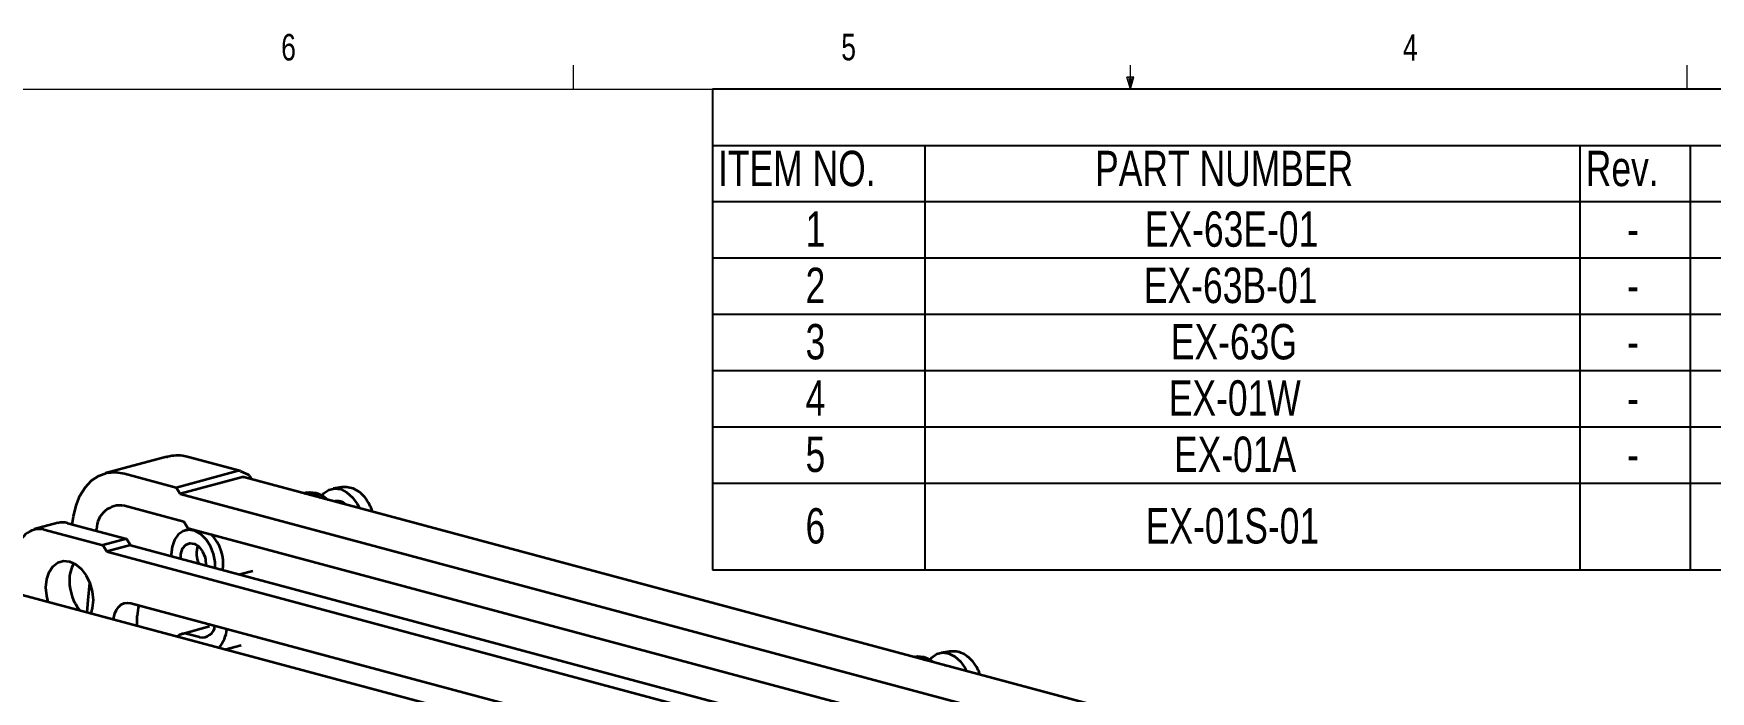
# Model space of a CAD drawing. Header units: inches. Extents: x 0.4 to 16.6, y 0.2 to 10.8.
# Drawn here: x 4.62 to 10.55, y 8.51 to 10.84 of the extents above; entities that cross this region are included whole.
import ezdxf

# ---------------------------------------------------------------- set-up
doc = ezdxf.new("R2010")
doc.units = ezdxf.units.IN
doc.header["$MEASUREMENT"] = 0
doc.layers.add('SLD-0', color=7, linetype='Continuous')
doc.styles.add('SLDTEXTSTYLE1', font='TXT', dxfattribs={"width": 0.75})

# ---------------------------------------------------------------- blocks, each defined once
blk = doc.blocks.new('SW_TABLEANNOTATION_1')
at = {"layer": 'SLD-0', "color": 0}
for p, q in [((0, 0), (0, -1.6993)), ((9.3529, 0), (0, 0)), ((0, -0.199), (9.3529, -0.199)), ((0.751, -0.199), (0.751, -0.3979)), ((3.0667, -0.199), (3.0667, -0.3979)), ((3.4565, -0.199), (3.4565, -0.3979)), ((0, -0.3979), (9.3529, -0.3979)), ((0.751, -0.3979), (0.751, -1.6993)), ((3.0667, -0.3979), (3.0667, -1.6993)), ((3.4565, -0.3979), (3.4565, -1.6993)), ((0, -0.5969), (9.3529, -0.5969)), ((0, -0.7959), (9.3529, -0.7959)), ((0, -0.9948), (9.3529, -0.9948)), ((0, -1.1938), (9.3529, -1.1938)), ((0, -1.3928), (9.3529, -1.3928)), ((0, -1.6993), (9.3529, -1.6993))]:
    blk.add_line(p, q, dxfattribs=at)
at = {"layer": 'SLD-0', "color": 0, "char_height": 0.125, "attachment_point": 1, "style": 'SLDTEXTSTYLE1'}
for s, insert in [('ITEM NO.', (0.0197, -0.2181)), ('PART NUMBER', (1.3528, -0.2181)), ('Rev.', (3.0875, -0.2181)), ('1', (0.3293, -0.4323)), ('EX-63E-01', (1.5285, -0.4323)), ('-', (3.2339, -0.4323)), ('2', (0.3293, -0.6313)), ('EX-63B-01', (1.5254, -0.6313)), ('-', (3.2339, -0.6313)), ('3', (0.3293, -0.8303)), ('EX-63G', (1.6206, -0.8303)), ('-', (3.2339, -0.8303)), ('4', (0.3293, -1.0292)), ('EX-01W', (1.6133, -1.0292)), ('-', (3.2339, -1.0292)), ('5', (0.3293, -1.2282)), ('EX-01A', (1.6317, -1.2282)), ('-', (3.2339, -1.2282)), ('6', (0.3293, -1.4809)), ('EX-01S-01', (1.5318, -1.4809))]:
    blk.add_mtext(s, dxfattribs=dict(at, insert=insert))

msp = doc.modelspace()

# ---------------------------------------------------------------- linework, layer by layer
at = {"color": 7, "linetype": 'Continuous', "lineweight": 18}
for p, q in [((6.5323, 10.6421), (6.5323, 10.7269)), ((8.501, 10.6421), (8.4878, 10.684)), ((8.5136, 10.684), (8.4878, 10.684)), ((8.494, 10.684), (8.501, 10.6421)), ((8.501, 10.6421), (8.501, 10.7269)), ((8.501, 10.6421), (8.5136, 10.684)), ((8.5059, 10.684), (8.501, 10.6421)), ((10.4698, 10.6421), (10.4698, 10.7269)), ((0.6263, 10.6421), (16.3763, 10.6421))]:
    msp.add_line(p, q, dxfattribs=at)
at = {"color": 7, "linetype": 'Continuous', "lineweight": 35}
for p, q in [((5.0936, 9.3422), (4.8774, 9.2843)), ((5.0936, 9.3422), (5.0966, 9.343)), ((5.3531, 9.2929), (5.171, 9.3417)), ((4.9447, 9.2836), (5.1276, 9.2346)), ((5.1276, 9.2346), (5.3438, 9.2925)), ((5.3577, 9.2698), (5.1415, 9.2119)), ((5.355, 9.2922), (5.3823, 9.2799)), ((9.4435, 8.178), (5.3671, 9.2702)), ((5.3951, 9.2626), (5.3873, 9.2754)), ((5.1415, 9.2119), (5.1276, 9.2346)), ((5.1415, 9.2119), (9.2436, 8.113)), ((5.589, 9.2159), (5.5793, 9.2133)), ((5.7125, 9.2347), (5.6825, 9.2304)), ((4.7604, 9.1039), (4.7646, 9.1314)), ((4.9447, 9.1699), (5.155, 9.1135)), ((5.7679, 9.1758), (5.7755, 9.1607)), ((4.7089, 9.1087), (4.6254, 9.0864)), ((4.6601, 9.086), (4.8681, 9.0303)), ((4.7436, 9.1084), (4.9516, 9.0527)), ((4.8456, 9.0811), (4.8465, 9.0868)), ((5.155, 9.1135), (5.169, 9.0908)), ((5.1796, 9.088), (5.1597, 9.0826)), ((5.169, 9.0908), (9.2162, 8.0065)), ((4.9516, 9.0527), (4.8681, 9.0303)), ((4.8681, 9.0303), (4.882, 9.0076)), ((4.9656, 9.03), (4.882, 9.0076)), ((4.9516, 9.0527), (4.9656, 9.03)), ((4.9656, 9.03), (8.9959, 7.9502)), ((4.882, 9.0076), (8.9339, 7.922)), ((5.1102, 8.997), (5.1103, 8.9912)), ((5.2276, 8.9939), (5.2312, 8.9805)), ((5.2327, 8.9642), (5.2325, 8.9584)), ((5.399, 8.9389), (5.3522, 8.9264)), ((8.5444, 7.7927), (4.4628, 8.8862)), ((4.9677, 8.8253), (6.7236, 8.3549)), ((4.99, 8.7449), (4.99, 8.7807)), ((5.2457, 8.7425), (5.1483, 8.7164)), ((5.2106, 8.7049), (5.1687, 8.7162)), ((5.2996, 8.662), (5.3576, 8.6775)), ((7.7382, 8.6357), (7.7366, 8.6353)), ((7.8617, 8.6545), (7.8316, 8.6502)), ((7.9171, 8.5956), (7.9224, 8.5856))]:
    msp.add_line(p, q, dxfattribs=at)
at = {"color": 7, "linetype": 'Continuous', "lineweight": 35, "flags": 128}
for points in [[(4.7646, 9.1314), (4.7735, 9.1701), (4.7874, 9.2048), (4.8059, 9.2345), (4.8284, 9.2583), (4.8544, 9.2755), (4.883, 9.2856), (4.9134, 9.2884), (4.9447, 9.2836)], [(5.5796, 9.2132), (5.5857, 9.214), (5.6082, 9.2119)], [(5.589, 9.2159), (5.5996, 9.2178), (5.6221, 9.2156)], [(5.6082, 9.2119), (5.6307, 9.202), (5.6368, 9.1979)], [(5.6221, 9.2156), (5.6446, 9.2057), (5.6637, 9.1907)], [(5.6435, 9.2064), (5.6499, 9.2137), (5.6677, 9.2261), (5.6881, 9.2309), (5.7099, 9.2278), (5.7313, 9.217), (5.7511, 9.1993), (5.7679, 9.1758)], [(5.7106, 9.1781), (5.7099, 9.1784), (5.697, 9.1818)], [(5.266, 8.9495), (5.2654, 8.9699), (5.2597, 8.9993), (5.2486, 9.027), (5.2331, 9.0509), (5.2143, 9.0692), (5.1935, 9.0807), (5.1723, 9.0844), (5.1523, 9.0801), (5.135, 9.068), (5.1216, 9.0492), (5.1131, 9.0249), (5.1102, 8.997), (5.1102, 8.997)], [(5.1438, 8.9822), (5.1444, 8.999), (5.1503, 9.0182), (5.1613, 9.0318), (5.176, 9.0378), (5.1923, 9.0355), (5.208, 9.0252), (5.2211, 9.0082), (5.2297, 8.9869), (5.2327, 8.9642), (5.2327, 8.9642)], [(4.6669, 8.8812), (4.6698, 8.9099), (4.6781, 8.9351), (4.6914, 8.9552), (4.7087, 8.9686), (4.7288, 8.9746), (4.7504, 8.9727), (4.7721, 8.963), (4.7922, 8.9462), (4.8095, 8.9235), (4.8228, 8.8964), (4.8311, 8.8667), (4.834, 8.8365), (4.8311, 8.8078), (4.8256, 8.789)], [(4.813, 8.7923), (4.8165, 8.8359), (4.8222, 8.8978)], [(4.6753, 8.8292), (4.6698, 8.851), (4.6669, 8.8812)], [(4.9068, 8.7672), (4.9077, 8.7742), (4.9111, 8.789), (4.9168, 8.8019), (4.9244, 8.8125), (4.9337, 8.8204), (4.9443, 8.8252), (4.9558, 8.8269), (4.9677, 8.8253)], [(7.7382, 8.6357), (7.7488, 8.6376), (7.7713, 8.6354)], [(7.7414, 8.634), (7.7574, 8.6317), (7.7733, 8.6255)], [(7.7713, 8.6354), (7.7938, 8.6255), (7.8059, 8.6168)], [(7.7926, 8.6262), (7.799, 8.6335), (7.8169, 8.6459), (7.8373, 8.6507), (7.859, 8.6476), (7.8805, 8.6368), (7.9003, 8.6191), (7.9171, 8.5956)], [(7.845, 8.6063), (7.8622, 8.6026), (7.8665, 8.6005)]]:
    msp.add_lwpolyline(points, dxfattribs=at)
at = {"color": 7, "linetype": 'Continuous', "lineweight": 35}
for centre, radius, start, end in [((4.93, 9.0876), 0.0835, 79.87126, 180.54735), ((5.6971, 9.1438), 0.0425, 44.6637, 105.34038), ((4.6462, 9.0084), 0.0789, 79.87126, 180.54735), ((4.7256, 9.0451), 0.0657, 74.17392, 104.72291), ((5.2829, 9.0016), 0.0835, 161.03772, 205.93502), ((5.1453, 8.9644), 0.1488, 351.47858, 44.4877), ((4.8665, 8.9074), 0.1161, 149.51812, 181.86851), ((4.9153, 8.9033), 0.1648, 179.87497, 219.15597), ((5.0825, 8.7822), 0.0925, 157.57047, 180.95404), ((5.1582, 8.6795), 0.0382, 74.06593, 133.94373), ((5.2195, 8.7488), 0.0448, 258.48825, 356.27762), ((5.1892, 8.7447), 0.1181, 319.25557, 355.04005)]:
    msp.add_arc(centre, radius, start, end, dxfattribs=at)
for centre, start_param, end_param in [((5.3322, 9.2577), 0.112661, 0.576308), ((5.3461, 9.235), 0.112661, 0.576308), ((5.3595, 9.2454), 6.081559, 6.395846)]:
    msp.add_ellipse(centre, major_axis=(0.0248, 0.0333), ratio=0.512605, start_param=start_param, end_param=end_param, dxfattribs=at)
for points, knots in [([(5.171, 9.3417), (5.1645, 9.3431), (5.147, 9.3471), (5.1219, 9.3482), (5.1043, 9.344), (5.0973, 9.3423)], [0, 0, 0, 0, 0.263336, 0.710406, 1, 1, 1, 1]), ([(5.8078, 9.1804), (5.8049, 9.1851), (5.7968, 9.1981), (5.7804, 9.215), (5.7589, 9.2285), (5.7364, 9.2358), (5.7213, 9.2351), (5.7138, 9.2348)], [0, 0, 0, 0, 0.137472, 0.381104, 0.59576, 0.801271, 1, 1, 1, 1]), ([(5.8207, 9.1486), (5.8201, 9.1512), (5.8176, 9.1625), (5.8121, 9.1726), (5.8078, 9.1804)], [0, 0, 0, 0, 0.229689, 1, 1, 1, 1]), ([(7.957, 8.6002), (7.9541, 8.6049), (7.946, 8.6179), (7.9295, 8.6348), (7.908, 8.6483), (7.8856, 8.6556), (7.8704, 8.655), (7.863, 8.6546)], [0, 0, 0, 0, 0.137472, 0.381104, 0.59576, 0.801271, 1, 1, 1, 1]), ([(7.9687, 8.5732), (7.9685, 8.5742), (7.9662, 8.5838), (7.9614, 8.5925), (7.957, 8.6002)], [0, 0, 0, 0, 0.104134, 1, 1, 1, 1])]:
    msp.add_open_spline(points, degree=3, knots=knots, dxfattribs=at)

# ---------------------------------------------------------------- block references
at = {"layer": 'SLD-0'}
msp.add_blockref('SW_TABLEANNOTATION_1', (7.0233, 10.6421), dxfattribs=at)

# ---------------------------------------------------------------- texts
at = {"color": 7, "linetype": 'Continuous', "lineweight": 0, "char_height": 0.0937, "attachment_point": 1, "style": 'SLDTEXTSTYLE1'}
for s, insert in [('6', (5.4987, 10.8367)), ('5', (7.4787, 10.8373)), ('4', (9.4643, 10.8357))]:
    msp.add_mtext(s, dxfattribs=dict(at, insert=insert))

doc.saveas('drawing.dxf')
